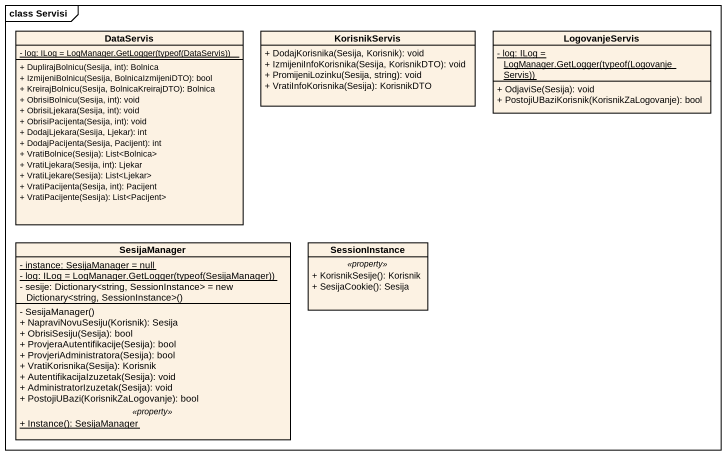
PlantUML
@startuml
mainframe class Servisi
hide circle
hide empty members
skinparam classAttributeIconSize 0
class DataServis {
  {static} {field} - log: ILog = LogManager.GetLogger(typeof(DataServis))
  + DuplirajBolnicu(Sesija, int): Bolnica
  + IzmijeniBolnicu(Sesija, BolnicaIzmijeniDTO): bool
  + KreirajBolnicu(Sesija, BolnicaKreirajDTO): Bolnica
  + ObrisiBolnicu(Sesija, int): void
  + ObrisiLjekara(Sesija, int): void
  + ObrisiPacijenta(Sesija, int): void
  + DodajLjekara(Sesija, Ljekar): int
  + DodajPacijenta(Sesija, Pacijent): int
  + VratiBolnice(Sesija): List<Bolnica>
  + VratiLjekara(Sesija, int): Ljekar
  + VratiLjekare(Sesija): List<Ljekar>
  + VratiPacijenta(Sesija, int): Pacijent
  + VratiPacijente(Sesija): List<Pacijent>
}
class KorisnikServis {
  + DodajKorisnika(Sesija, Korisnik): void
  + IzmijeniInfoKorisnika(Sesija, KorisnikDTO): void
  + PromijeniLozinku(Sesija, string): void
  + VratiInfoKorisnika(Sesija): KorisnikDTO
}
class LogovanjeServis {
  {static} {field} - log: ILog = LogManager.GetLogger(typeof(LogovanjeServis))
  + OdjaviSe(Sesija): void
  + PostojiUBaziKorisnik(KorisnikZaLogovanje): bool
}
class SesijaManager {
  {static} - instance: SesijaManager = null
  {static} {field} - log: ILog = LogManager.GetLogger(typeof(SesijaManager))
  {field} - sesije: Dictionary<string, SessionInstance> = new Dictionary<string, SessionInstance>()
  --
  - SesijaManager()
  + NapraviNovuSesiju(Korisnik): Sesija
  + ObrisiSesiju(Sesija): bool
  + ProvjeraAutentifikacije(Sesija): bool
  + ProvjeriAdministratora(Sesija): bool
  + VratiKorisnika(Sesija): Korisnik
  + AutentifikacijaIzuzetak(Sesija): void
  + AdministratorIzuzetak(Sesija): void
  + PostojiUBazi(KorisnikZaLogovanje): bool
  .. <<property>> ..
  {static} + Instance(): SesijaManager
}
class SessionInstance {
  .. <<property>> ..
  + KorisnikSesije(): Korisnik
  + SesijaCookie(): Sesija
}
@enduml
